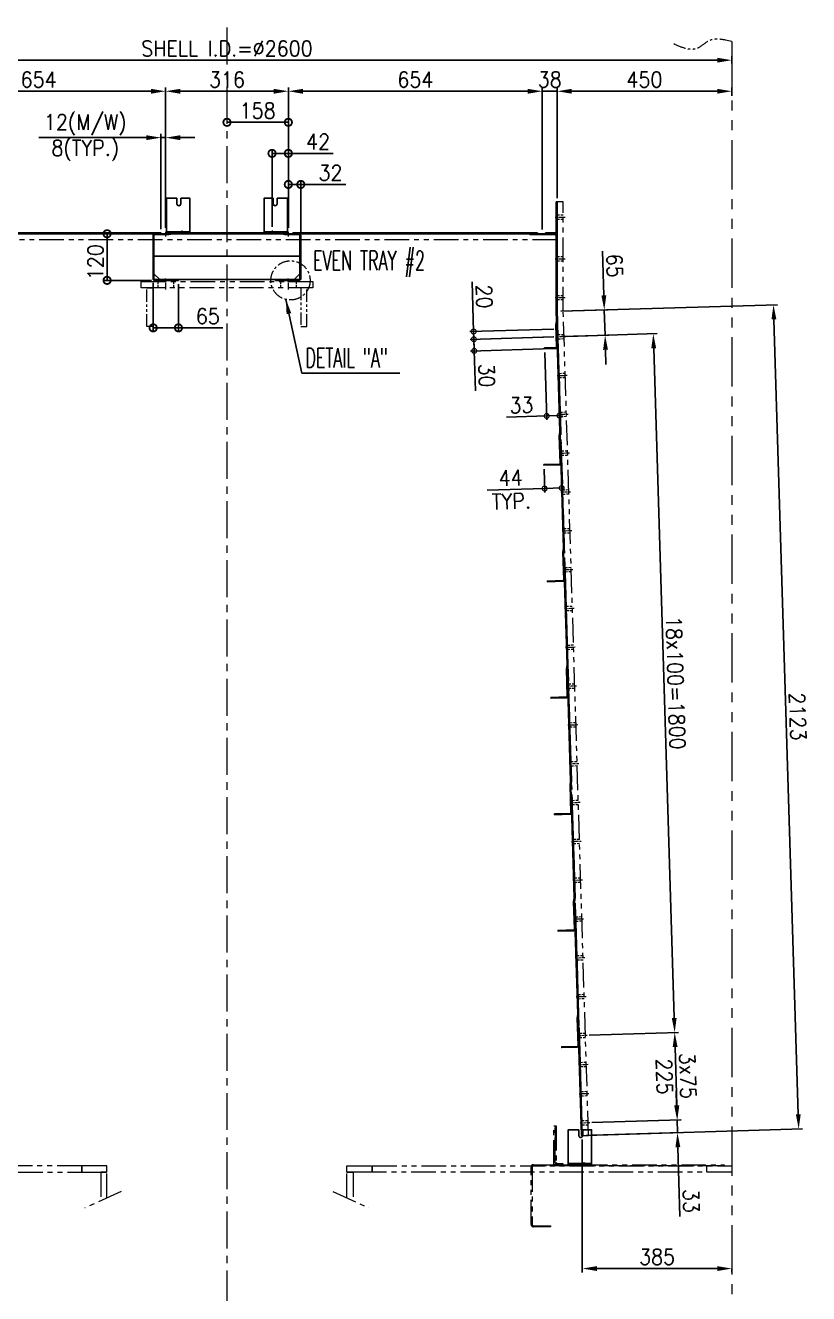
# Model space of a CAD drawing. Header units: inches. Extents: x -15980 to 45789, y -23276 to 2417.
# Drawn here: x 15327 to 17344, y -19755 to -16489 of the extents above; entities that cross this region are included whole.
import ezdxf
from ezdxf.enums import TextEntityAlignment as Align

# ---------------------------------------------------------------- set-up
doc = ezdxf.new("R2010")
doc.units = ezdxf.units.IN
doc.header["$MEASUREMENT"] = 0
for name, pattern in [('CENTER', [50.8, 31.75, -6.35, 6.35, -6.35]), ('CENTERX2', [101.6, 63.5, -12.7, 12.7, -12.7]), ('HIDDEN', [9.525, 6.35, -3.175]), ('HIDDENX2', [19.05, 12.7, -6.35]), ('PHANTOMX2', [127, 63.5, -12.7, 12.7, -12.7, 12.7, -12.7])]:
    doc.linetypes.add(name, pattern=pattern)
for name, color, linetype, lineweight in [('Center line', 181, 'CENTER', 5), ('CENTER LINES', 181, 'CENTERX2', 5), ('HATCH', 130, 'PHANTOMX2', 9), ('HIDDEN', 211, 'HIDDEN', 5), ('HIDDEN LINES', 211, 'HIDDENX2', 5), ('TEXT', 2, 'Continuous', 13)]:
    doc.layers.add(name, color=color, linetype=linetype, lineweight=lineweight)
doc.layers.add('dim', color=82, linetype='Continuous')
doc.styles.add('ROMANS', font='ROMANS.shx', dxfattribs={"width": 0.9, "bigfont": '@extfont2.shx'})
doc.dimstyles.new('1X25', dxfattribs={"dimscale": 25, "dimtxt": 1.6, "dimasz": 1.5, "dimexe": 0.4, "dimexo": 0.4, "dimgap": 0.4, "dimtad": 1, "dimdsep": 46, "dimtxsty": 'ROMANS', "dimcen": 0, "dimclrd": 256, "dimclre": 256, "dimclrt": 2, "dimadec": 0, "dimazin": 0, "dimtfac": 1, "dimtmove": 0, "dimatfit": 3, "dimfxl": 0.7, "dimlwd": -1, "dimlwe": -1, "dimarcsym": 1})

# ---------------------------------------------------------------- blocks, each defined once
blk = doc.blocks.new('*D613')
at = {"layer": 'Defpoints', "color": 0, "transparency": 16777216}
for p in [(14546.5, -16578.5), (17146.5, -16578.5), (17146.5, -16596.8)]:
    blk.add_point(p, dxfattribs=at)
at = {"layer": 'dim', "transparency": 16777216}
for p, q in [((14584, -16578.5), (17109, -16578.5)), ((17146.5, -16586.8), (17146.5, -16568.5))]:
    blk.add_line(p, q, dxfattribs=at)
for points in [[(14584, -16572.3), (14584, -16584.8), (14546.5, -16578.5)], [(17109, -16572.3), (17109, -16584.8), (17146.5, -16578.5)]]:
    blk.add_solid(points, dxfattribs=at)
at = {"layer": 'dim', "color": 2, "transparency": 16777216, "insert": (15846.5, -16548.5), "char_height": 40, "attachment_point": 5, "style": 'ROMANS'}
blk.add_mtext('SHELL I.D.=%%C2600', dxfattribs=at)
blk = doc.blocks.new('*D648')
at = {"layer": 'Defpoints', "color": 0, "transparency": 16777216}
for p in [(15688.5, -16658.5), (15034.5, -17024.5), (15688.5, -17020.5)]:
    blk.add_point(p, dxfattribs=at)
at = {"layer": 'dim', "transparency": 16777216}
for p, q in [((15034.5, -16824.6), (15034.5, -16648.5)), ((15688.5, -17010.5), (15688.5, -16648.5)), ((15072, -16658.5), (15651, -16658.5)), ((15034.5, -17014.5), (15034.5, -16918.3))]:
    blk.add_line(p, q, dxfattribs=at)
for points in [[(15072, -16652.3), (15072, -16664.8), (15034.5, -16658.5)], [(15651, -16652.3), (15651, -16664.8), (15688.5, -16658.5)]]:
    blk.add_solid(points, dxfattribs=at)
at = {"layer": 'dim', "color": 2, "transparency": 16777216, "insert": (15361.5, -16628.5), "char_height": 40, "attachment_point": 5, "style": 'ROMANS'}
blk.add_mtext('654', dxfattribs=at)
blk = doc.blocks.new('*D649')
at = {"layer": 'Defpoints', "color": 0, "transparency": 16777216}
for p in [(16004.5, -16658.5), (15688.5, -17020.5), (16004.5, -17020.5)]:
    blk.add_point(p, dxfattribs=at)
at = {"layer": 'dim', "transparency": 16777216}
for p, q in [((15688.5, -17010.5), (15688.5, -16648.5)), ((16004.5, -17010.5), (16004.5, -16648.5)), ((15726, -16658.5), (15967, -16658.5))]:
    blk.add_line(p, q, dxfattribs=at)
for points in [[(15726, -16652.3), (15726, -16664.8), (15688.5, -16658.5)], [(15967, -16652.3), (15967, -16664.8), (16004.5, -16658.5)]]:
    blk.add_solid(points, dxfattribs=at)
at = {"layer": 'dim', "color": 2, "transparency": 16777216, "insert": (15846.5, -16628.5), "char_height": 40, "attachment_point": 5, "style": 'ROMANS'}
blk.add_mtext('316', dxfattribs=at)
blk = doc.blocks.new('_DotSmall')
at = {"color": 0, "linetype": 'ByBlock', "const_width": 0.5}
blk.add_lwpolyline([(-0.0625, 0, 1), (0.0625, 0, 1)], format="xyb", close=True, dxfattribs=at)
blk = doc.blocks.new('*D650')
at = {"layer": 'Defpoints', "color": 0, "transparency": 16777216}
for p in [(16036.5, -16898.5), (16004.5, -17020.5), (16036.5, -17032.9)]:
    blk.add_point(p, dxfattribs=at)
at = {"layer": 'dim', "transparency": 16777216}
for p, q in [((16004.5, -17010.5), (16004.5, -16888.5)), ((16004.5, -16898.5), (16036.5, -16898.5)), ((16036.5, -17022.9), (16036.5, -16888.5)), ((16036.5, -16898.5), (16152.2, -16898.5))]:
    blk.add_line(p, q, dxfattribs=at)
at = {"layer": 'dim', "transparency": 16777216, "xscale": 37.5, "yscale": 37.5, "zscale": 37.5, "rotation": 180}
blk.add_blockref('_DotSmall', (16004.5, -16898.5), dxfattribs=at)
at = {"layer": 'dim', "transparency": 16777216, "xscale": 37.5, "yscale": 37.5, "zscale": 37.5}
blk.add_blockref('_DotSmall', (16036.5, -16898.5), dxfattribs=at)
at = {"layer": 'dim', "color": 2, "transparency": 16777216, "insert": (16113.1, -16868.5), "char_height": 40, "attachment_point": 5, "style": 'ROMANS'}
blk.add_mtext('32', dxfattribs=at)
blk = doc.blocks.new('*D651')
at = {"layer": 'Defpoints', "color": 0, "transparency": 16777216}
for p in [(16004.5, -16818.5), (15962.5, -17017.2), (16004.5, -17020.5)]:
    blk.add_point(p, dxfattribs=at)
at = {"layer": 'dim', "transparency": 16777216}
for p, q in [((15962.5, -17007.2), (15962.5, -16808.5)), ((16004.5, -17010.5), (16004.5, -16808.5)), ((15962.5, -16818.5), (16004.5, -16818.5)), ((16004.5, -16818.5), (16120.2, -16818.5))]:
    blk.add_line(p, q, dxfattribs=at)
at = {"layer": 'dim', "transparency": 16777216, "xscale": 37.5, "yscale": 37.5, "zscale": 37.5, "rotation": 180}
blk.add_blockref('_DotSmall', (15962.5, -16818.5), dxfattribs=at)
at = {"layer": 'dim', "transparency": 16777216, "xscale": 37.5, "yscale": 37.5, "zscale": 37.5}
blk.add_blockref('_DotSmall', (16004.5, -16818.5), dxfattribs=at)
at = {"layer": 'dim', "color": 2, "transparency": 16777216, "insert": (16081.1, -16788.5), "char_height": 40, "attachment_point": 5, "style": 'ROMANS'}
blk.add_mtext('42', dxfattribs=at)
blk = doc.blocks.new('*D615')
at = {"layer": 'Defpoints', "color": 0, "transparency": 16777216}
for p in [(15846.5, -16738.5), (15846.5, -16738.5), (16004.5, -17020.5)]:
    blk.add_point(p, dxfattribs=at)
at = {"layer": 'dim', "transparency": 16777216}
for p, q in [((16004.5, -16738.5), (15846.5, -16738.5)), ((16004.5, -17010.5), (16004.5, -16728.5))]:
    blk.add_line(p, q, dxfattribs=at)
at = {"layer": 'dim', "transparency": 16777216, "xscale": 37.5, "yscale": 37.5, "zscale": 37.5, "rotation": 180}
blk.add_blockref('_DotSmall', (15846.5, -16738.5), dxfattribs=at)
at = {"layer": 'dim', "transparency": 16777216, "xscale": 37.5, "yscale": 37.5, "zscale": 37.5}
blk.add_blockref('_DotSmall', (16004.5, -16738.5), dxfattribs=at)
at = {"layer": 'dim', "color": 2, "transparency": 16777216, "insert": (15925.5, -16708.5), "char_height": 40, "attachment_point": 5, "style": 'ROMANS'}
blk.add_mtext('158', dxfattribs=at)
blk = doc.blocks.new('*D616')
at = {"layer": 'Defpoints', "color": 0, "transparency": 16777216}
for p in [(17146.5, -16658.5), (17146.5, -16680.4), (16696.5, -16943.5)]:
    blk.add_point(p, dxfattribs=at)
at = {"layer": 'dim', "transparency": 16777216}
for p, q in [((16696.5, -16933.5), (16696.5, -16648.5)), ((17146.5, -16670.4), (17146.5, -16648.5)), ((16734, -16658.5), (17109, -16658.5))]:
    blk.add_line(p, q, dxfattribs=at)
for points in [[(16734, -16652.3), (16734, -16664.8), (16696.5, -16658.5)], [(17109, -16652.3), (17109, -16664.8), (17146.5, -16658.5)]]:
    blk.add_solid(points, dxfattribs=at)
at = {"layer": 'dim', "color": 2, "transparency": 16777216, "insert": (16921.5, -16628.5), "char_height": 40, "attachment_point": 5, "style": 'ROMANS'}
blk.add_mtext('450', dxfattribs=at)
blk = doc.blocks.new('*D652')
at = {"layer": 'Defpoints', "color": 0, "transparency": 16777216}
for p in [(16658.5, -16658.5), (16696.5, -16943.5), (16658.5, -17024.5)]:
    blk.add_point(p, dxfattribs=at)
at = {"layer": 'dim', "transparency": 16777216}
for p, q in [((16658.5, -17014.5), (16658.5, -16648.5)), ((16696.5, -16933.5), (16696.5, -16648.5)), ((16621, -16658.5), (16583.5, -16658.5)), ((16696.5, -16658.5), (16658.5, -16658.5)), ((16734, -16658.5), (16771.5, -16658.5))]:
    blk.add_line(p, q, dxfattribs=at)
for points in [[(16621, -16652.3), (16621, -16664.8), (16658.5, -16658.5)], [(16734, -16652.3), (16734, -16664.8), (16696.5, -16658.5)]]:
    blk.add_solid(points, dxfattribs=at)
at = {"layer": 'dim', "color": 2, "transparency": 16777216, "insert": (16677.5, -16628.5), "char_height": 40, "attachment_point": 5, "style": 'ROMANS'}
blk.add_mtext('38', dxfattribs=at)
blk = doc.blocks.new('*D653')
at = {"layer": 'Defpoints', "color": 0, "transparency": 16777216}
for p in [(16004.5, -16658.5), (16004.5, -17020.5), (16658.5, -17024.5)]:
    blk.add_point(p, dxfattribs=at)
at = {"layer": 'dim', "transparency": 16777216}
for p, q in [((16004.5, -17010.5), (16004.5, -16648.5)), ((16658.5, -17014.5), (16658.5, -16648.5)), ((16621, -16658.5), (16042, -16658.5))]:
    blk.add_line(p, q, dxfattribs=at)
for points in [[(16042, -16652.3), (16042, -16664.8), (16004.5, -16658.5)], [(16621, -16652.3), (16621, -16664.8), (16658.5, -16658.5)]]:
    blk.add_solid(points, dxfattribs=at)
at = {"layer": 'dim', "color": 2, "transparency": 16777216, "insert": (16331.5, -16628.5), "char_height": 40, "attachment_point": 5, "style": 'ROMANS'}
blk.add_mtext('654', dxfattribs=at)
blk = doc.blocks.new('*D654')
at = {"layer": 'Defpoints', "color": 0, "transparency": 16777216}
for p in [(15676.5, -16778), (15676.5, -17023.5), (15688.5, -17020.5)]:
    blk.add_point(p, dxfattribs=at)
at = {"layer": 'dim', "transparency": 16777216}
for p, q in [((15639, -16778), (15362, -16778)), ((15676.5, -17013.5), (15676.5, -16768)), ((15688.5, -16778), (15676.5, -16778)), ((15688.5, -17010.5), (15688.5, -16768)), ((15726, -16778), (15763.5, -16778))]:
    blk.add_line(p, q, dxfattribs=at)
for points in [[(15639, -16771.8), (15639, -16784.3), (15676.5, -16778)], [(15726, -16771.8), (15726, -16784.3), (15688.5, -16778)]]:
    blk.add_solid(points, dxfattribs=at)
at = {"layer": 'dim', "color": 2, "transparency": 16777216, "insert": (15481.7, -16778), "char_height": 40, "attachment_point": 5, "style": 'ROMANS'}
blk.add_mtext('12(M/W)\\P8(TYP.)', dxfattribs=at)
blk = doc.blocks.new('*D655')
at = {"layer": 'Defpoints', "color": 0, "transparency": 16777216}
for p in [(15660.5, -17025.5), (15537.8, -17145.5), (15662.3, -17145.5)]:
    blk.add_point(p, dxfattribs=at)
at = {"layer": 'dim', "transparency": 16777216}
for p, q in [((15650.5, -17025.5), (15527.8, -17025.5)), ((15537.8, -17025.5), (15537.8, -17145.5)), ((15652.3, -17145.5), (15527.8, -17145.5))]:
    blk.add_line(p, q, dxfattribs=at)
at = {"layer": 'dim', "transparency": 16777216, "xscale": 37.5, "yscale": 37.5, "zscale": 37.5}
for p, rotation in [((15537.8, -17025.5), 90), ((15537.8, -17145.5), 270)]:
    blk.add_blockref('_DotSmall', p, dxfattribs=dict(at, rotation=rotation))
at = {"layer": 'dim', "color": 2, "transparency": 16777216, "insert": (15507.8, -17098.6), "char_height": 40, "attachment_point": 5, "rotation": 90, "style": 'ROMANS'}
blk.add_mtext('120', dxfattribs=at)
blk = doc.blocks.new('*D656')
at = {"layer": 'Defpoints', "color": 0, "transparency": 16777216}
for p in [(15656.5, -17141.5), (15721.5, -17145.5), (15721.5, -17267.8)]:
    blk.add_point(p, dxfattribs=at)
at = {"layer": 'dim', "transparency": 16777216}
for p, q in [((15656.5, -17151.5), (15656.5, -17277.8)), ((15721.5, -17155.5), (15721.5, -17277.8)), ((15656.5, -17267.8), (15721.5, -17267.8)), ((15721.5, -17267.8), (15835.5, -17267.8))]:
    blk.add_line(p, q, dxfattribs=at)
at = {"layer": 'dim', "transparency": 16777216, "xscale": 37.5, "yscale": 37.5, "zscale": 37.5, "rotation": 180}
blk.add_blockref('_DotSmall', (15656.5, -17267.8), dxfattribs=at)
at = {"layer": 'dim', "transparency": 16777216, "xscale": 37.5, "yscale": 37.5, "zscale": 37.5}
blk.add_blockref('_DotSmall', (15721.5, -17267.8), dxfattribs=at)
at = {"layer": 'dim', "color": 2, "transparency": 16777216, "insert": (15797.2, -17237.8), "char_height": 40, "attachment_point": 5, "style": 'ROMANS'}
blk.add_mtext('65', dxfattribs=at)
blk = doc.blocks.new('*D618')
at = {"layer": 'Defpoints', "color": 0, "transparency": 16777216}
for p in [(16761.5, -19347.5), (17146.5, -19681.2), (17146.5, -19690)]:
    blk.add_point(p, dxfattribs=at)
at = {"layer": 'dim', "transparency": 16777216}
for p, q in [((16761.5, -19357.5), (16761.5, -19700)), ((16799, -19690), (17109, -19690)), ((17146.5, -19691.2), (17146.5, -19700))]:
    blk.add_line(p, q, dxfattribs=at)
for points in [[(16799, -19683.7), (16799, -19696.2), (16761.5, -19690)], [(17109, -19683.7), (17109, -19696.2), (17146.5, -19690)]]:
    blk.add_solid(points, dxfattribs=at)
at = {"layer": 'dim', "color": 2, "transparency": 16777216, "insert": (16954, -19660), "char_height": 40, "attachment_point": 5, "style": 'ROMANS'}
blk.add_mtext('385', dxfattribs=at)
blk = doc.blocks.new('A$C3dc24f04')
blk.add_lwpolyline([(0, 16), (442, 16), (442, 0), (0, 0)], close=True)
at = {"layer": 'Center line', "ltscale": 0.2}
for p, q in [((63, 20.7), (63, -4.7)), ((379, 20.7), (379, -4.7))]:
    blk.add_line(p, q, dxfattribs=at)
at = {"layer": 'HIDDEN'}
for p, q in [((43, 16), (43, 0)), ((83, 16), (83, 0)), ((359, 16), (359, 0)), ((399, 16), (399, 0))]:
    blk.add_line(p, q, dxfattribs=at)
blk = doc.blocks.new('A$C0bbb0cd6')
at = {"ltscale": 0.5}
blk.add_lwpolyline([(0, 100), (16, 100), (16, 0), (0, 0)], close=True, dxfattribs=at)
blk = doc.blocks.new('A$Cb9de45e2')
for name, p in [('A$C3dc24f04', (0, 100)), ('A$C0bbb0cd6', (15, 0))]:
    blk.add_blockref(name, p)
at = {"xscale": -1}
blk.add_blockref('A$C0bbb0cd6', (427, 0), dxfattribs=at)
blk = doc.blocks.new('A$C21016532')
blk.add_lwpolyline([(850.9, 210.1), (850.9, -71.9), (785.9, -2193.9), (769.9, -2193.4), (834.9, -71.7), (834.9, 210.1)], close=True)
at = {"layer": 'Center line', "ltscale": 0.2}
for p, q in [((830.2, 170.1), (855.5, 170.1)), ((830.2, 63.1), (855.5, 63.1)), ((830.2, -36.9), (855.5, -36.9)), ((853.4, -137), (828.4, -136.3)), ((850.3, -237), (825.3, -236.2)), ((847.3, -336.9), (822.3, -336.2)), ((844.2, -436.9), (819.2, -436.1)), ((841.1, -536.8), (816.2, -536.1)), ((838.1, -636.8), (813.1, -636)), ((835, -736.7), (810, -736)), ((832, -836.7), (807, -835.9)), ((828.9, -936.6), (803.9, -935.9)), ((825.8, -1036.6), (800.8, -1035.8)), ((822.8, -1136.6), (797.8, -1135.8)), ((819.7, -1236.5), (794.7, -1235.7)), ((816.6, -1336.5), (791.7, -1335.7)), ((813.6, -1436.4), (788.6, -1435.6)), ((810.5, -1536.4), (785.5, -1535.6)), ((807.5, -1636.3), (782.5, -1635.6)), ((804.4, -1736.3), (779.4, -1735.5)), ((801.3, -1836.2), (776.4, -1835.5)), ((798.3, -1936.2), (773.3, -1935.4)), ((796, -2011.1), (771, -2010.4)), ((793.7, -2086.1), (768.7, -2085.3)), ((791.4, -2161.1), (766.4, -2160.3))]:
    blk.add_line(p, q, dxfattribs=at)
at = {"layer": 'HIDDEN'}
for p, q in [((834.9, 175.6), (850.9, 175.6)), ((834.9, 164.6), (850.9, 164.6)), ((834.9, 68.6), (850.9, 68.6)), ((834.9, 57.6), (850.9, 57.6)), ((834.9, -31.4), (850.9, -31.4)), ((834.9, -42.4), (850.9, -42.4)), ((848.7, -142.4), (832.7, -141.9)), ((849.1, -131.4), (833.1, -130.9)), ((845.7, -242.3), (829.7, -241.8)), ((846, -231.3), (830, -230.8)), ((842.6, -342.3), (826.6, -341.8)), ((842.9, -331.3), (826.9, -330.8)), ((839.5, -442.2), (823.5, -441.7)), ((839.9, -431.2), (823.9, -430.8)), ((836.5, -542.2), (820.5, -541.7)), ((836.8, -531.2), (820.8, -530.7)), ((833.4, -642.1), (817.4, -641.7)), ((833.8, -631.2), (817.8, -630.7)), ((830.4, -742.1), (814.4, -741.6)), ((830.7, -731.1), (814.7, -730.6)), ((827.3, -842.1), (811.3, -841.6)), ((827.6, -831.1), (811.6, -830.6)), ((824.2, -942), (808.2, -941.5)), ((824.6, -931), (808.6, -930.5)), ((821.2, -1042), (805.2, -1041.5)), ((821.5, -1031), (805.5, -1030.5)), ((818.1, -1141.9), (802.1, -1141.4)), ((818.4, -1130.9), (802.5, -1130.4)), ((815.4, -1230.9), (799.4, -1230.4)), ((815, -1241.9), (799.1, -1241.4)), ((812.3, -1330.8), (796.3, -1330.3)), ((812, -1341.8), (796, -1341.3)), ((809.3, -1430.8), (793.3, -1430.3)), ((808.9, -1441.8), (792.9, -1441.3)), ((806.2, -1530.7), (790.2, -1530.2)), ((805.9, -1541.7), (789.9, -1541.2)), ((803.1, -1630.7), (787.1, -1630.2)), ((802.8, -1641.7), (786.8, -1641.2)), ((800.1, -1730.6), (784.1, -1730.1)), ((799.7, -1741.6), (783.7, -1741.1)), ((796.7, -1841.6), (780.7, -1841.1)), ((797, -1830.6), (781, -1830.1)), ((793.6, -1941.5), (777.6, -1941)), ((793.9, -1930.5), (778, -1930.1)), ((791.3, -2016.5), (775.3, -2016)), ((791.7, -2005.5), (775.7, -2005)), ((789.4, -2080.5), (773.4, -2080)), ((789, -2091.5), (773, -2091)), ((787.1, -2155.4), (771.1, -2154.9)), ((786.7, -2166.4), (770.7, -2165.9))]:
    blk.add_line(p, q, dxfattribs=at)
blk = doc.blocks.new('A$C0a15312b')
blk.add_lwpolyline([(84.5, 2322), (1784.5, 2322), (1784.5, 2306), (84.5, 2306)], close=True)
for name, p in [('A$C21016532', (-766.4, 2193.9)), ('A$Cb9de45e2', (713.5, 2083))]:
    blk.add_blockref(name, p)
at = {"xscale": -1}
blk.add_blockref('A$C21016532', (2635.4, 2193.9), dxfattribs=at)
blk = doc.blocks.new('A$Cd55c43bf')
blk.add_lwpolyline([(0, 60), (376, 60), (376, 15), (361, 0), (15, 0), (0, 15)], close=True)
blk = doc.blocks.new('A$C3cc5a8e3')
blk.add_lwpolyline([(380, 4), (380, 116, 0.414214), (376, 120), (340, 120), (330, 122), (50, 122), (40, 120), (4, 120, 0.414214), (0, 116), (0, 4, 0.414214), (4, 0), (65, 0), (65, 2), (4, 2, -0.414214), (2, 4), (2, 116, -0.414214), (4, 118), (40.2, 118), (50.2, 120), (329.8, 120), (339.8, 118), (376, 118, -0.414214), (378, 116), (378, 4, -0.414214), (376, 2), (315, 2), (315, 0), (376, 0, 0.414214)], format="xyb", close=True)
at = {"layer": 'Center line', "ltscale": 0.1}
for p, q in [((32, -2.5), (32, 4.5)), ((348, -2.5), (348, 4.5))]:
    blk.add_line(p, q, dxfattribs=at)
at = {"layer": 'CENTER LINES', "ltscale": 0.2}
for p, q in [((32, 125), (32, 113)), ((348, 125), (348, 113))]:
    blk.add_line(p, q, dxfattribs=at)
at = {"layer": 'HIDDEN', "ltscale": 0.2}
for p, q in [((25, 0), (25, 2)), ((39, 0), (39, 2)), ((341, 0), (341, 2)), ((355, 0), (355, 2))]:
    blk.add_line(p, q, dxfattribs=at)
at = {"layer": 'HIDDEN LINES', "ltscale": 0.2}
for p, q in [((26.5, 120), (26.5, 118)), ((37.5, 120), (37.5, 118)), ((342.5, 120), (342.5, 118)), ((353.5, 120), (353.5, 118))]:
    blk.add_line(p, q, dxfattribs=at)
blk.add_blockref('A$Cd55c43bf', (2, 2))
blk = doc.blocks.new('A$C291c0052')
for p, q in [((3, 82), (1, 82)), ((31, 0), (31, 2))]:
    blk.add_line(p, q)
for points in [[(1, 82), (1, 4, 0.414214), (5, 0), (31, 0)], [(3, 82), (3, 4, 0.414214), (5, 2), (31, 2)]]:
    blk.add_lwpolyline(points, format="xyb")
at = {"layer": 'CENTER LINES'}
blk.add_line((0, 42), (4, 42), dxfattribs=at)
at = {"layer": 'HIDDEN LINES'}
for p, q in [((1, 54.5), (3, 54.5)), ((1, 29.5), (3, 29.5))]:
    blk.add_line(p, q, dxfattribs=at)
blk = doc.blocks.new('A$Ce9d28f7a')
blk.add_lwpolyline([(3, 2), (633, 2), (633, 0), (3, 0)], close=True)
blk = doc.blocks.new('A$C00d2ec4b')
blk.add_line((94, 89.2), (94, -104.8))
blk.add_lwpolyline([(94, -104.8), (93.3, -129), (95, -139), (93.2, -195.8, 0.414214), (97.1, -200), (126.1, -200.8), (126.2, -198.8), (97.2, -198, -0.414214), (95.2, -195.9), (97, -138.9), (95.3, -128.8), (96, -104.8), (96, 89.2, -0.414214), (100, 93.2), (164, 93.2), (164, 95.2), (100, 95.2, 0.414214), (94, 89.2)], format="xyb")
at = {"layer": 'CENTER LINES', "ltscale": 0.1}
blk.add_line((132, 92.2), (132, 96.2), dxfattribs=at)
at = {"layer": 'CENTER LINES'}
for p, q in [((93, 30.2), (97, 30.2)), ((93, -69.8), (97, -69.8)), ((93, -169.8), (97, -169.9))]:
    blk.add_line(p, q, dxfattribs=at)
at = {"layer": 'HIDDEN LINES', "ltscale": 0.1}
for p, q in [((126, 93.2), (126, 95.2)), ((138, 93.2), (138, 95.2))]:
    blk.add_line(p, q, dxfattribs=at)
at = {"layer": 'HIDDEN LINES'}
for p, q in [((94, 42.7), (96, 42.7)), ((94, 17.7), (96, 17.7)), ((94, -57.3), (96, -57.3)), ((94, -82.3), (96, -82.3)), ((94.4, -157.4), (96.4, -157.4)), ((93.7, -182.3), (95.7, -182.4))]:
    blk.add_line(p, q, dxfattribs=at)
blk = doc.blocks.new('A$C1975d420')
blk.add_lwpolyline([(10.6, 350.8), (8.6, 350.9), (0.5, 85.5), (2.2, 75.4), (0, 5, 0.414214), (3.9, 0.9), (43.9, -0.3), (43.9, 1.7), (3.9, 2.9, -0.414214), (2, 4.9), (4.2, 75.6), (2.5, 85.6), (10.6, 350.8)], format="xyb")
at = {"layer": 'CENTER LINES'}
for p, q in [((7, 330.9), (11, 330.8)), ((3.9, 231), (7.9, 230.9)), ((0.9, 131), (4.9, 130.9)), ((-0.2, 31), (3.8, 30.9))]:
    blk.add_line(p, q, dxfattribs=at)
at = {"layer": 'HIDDEN LINES'}
for p, q in [((8.4, 343.4), (10.4, 343.3)), ((7.6, 318.4), (9.6, 318.4)), ((5.3, 243.5), (7.3, 243.4)), ((4.5, 218.5), (6.5, 218.4)), ((2.2, 143.5), (4.2, 143.4)), ((1.5, 118.5), (3.5, 118.5)), ((1.2, 43.5), (3.2, 43.4)), ((0.4, 18.5), (2.4, 18.4))]:
    blk.add_line(p, q, dxfattribs=at)
blk = doc.blocks.new('A$Ce105bf71')
blk.add_lwpolyline([(0, 0.1), (2, 0), (10.5, 277.9), (8.5, 277.9), (0, 0.1)])
at = {"layer": 'CENTER LINES'}
for p, q in [((6.9, 258), (10.9, 257.8)), ((4.6, 183), (8.6, 182.9)), ((2.3, 108), (6.3, 107.9)), ((0, 33.1), (4, 33))]:
    blk.add_line(p, q, dxfattribs=at)
at = {"layer": 'HIDDEN LINES'}
for p, q in [((8.3, 270.4), (10.3, 270.4)), ((7.5, 245.4), (9.5, 245.4)), ((5.2, 170.5), (7.2, 170.4)), ((6, 195.5), (8, 195.4)), ((3.7, 120.5), (5.7, 120.4)), ((2.9, 95.5), (4.9, 95.5)), ((1.4, 45.5), (3.4, 45.5)), ((0.6, 20.6), (2.6, 20.5))]:
    blk.add_line(p, q, dxfattribs=at)
blk = doc.blocks.new('A$Ca2adf0ab')
for p, q in [((23, 93.3), (23, 78.3)), ((33, 78.3), (33, 93.3)), ((60, 6.3), (0, 6.3))]:
    blk.add_line(p, q)
blk.add_lwpolyline([(23, 93.3), (0, 93.3), (0, 3.3), (60, 3.3), (60, 93.3), (33, 93.3)])
blk.add_arc((28, 78.3), 5, 180, 0)
at = {"layer": 'Center line', "ltscale": 0.05}
blk.add_line((20, 9.6), (20, 0), dxfattribs=at)
at = {"layer": 'HIDDEN'}
for p, q in [((7.5, 6.3), (7.5, 3.3)), ((32.5, 3.3), (32.5, 6.3))]:
    blk.add_line(p, q, dxfattribs=at)
blk = doc.blocks.new('A$C44612d6a')
for name, p in [('A$C291c0052', (83.5, 2322.1)), ('A$Ca2adf0ab', (1030.5, 2320.8)), ('A$C00d2ec4b', (-9.5, 2226.9)), ('A$Ce9d28f7a', (131.5, 2322.1)), ('A$C3cc5a8e3', (744.5, 2202.1)), ('A$C1975d420', (74.5, 1726.2)), ('A$C1975d420', (65.3, 1426.3)), ('A$C1975d420', (56.1, 1126.5)), ('A$C1975d420', (47, 826.6)), ('A$C1975d420', (37.8, 526.7)), ('A$C1975d420', (28.6, 226.9)), ('A$Ce105bf71', (19.5, 0))]:
    blk.add_blockref(name, p)
at = {"xscale": -1}
for name, p in [('A$Ca2adf0ab', (838.5, 2320.8)), ('A$C291c0052', (1785.5, 2322.1)), ('A$Ce9d28f7a', (1737.5, 2322.1)), ('A$C00d2ec4b', (1878.5, 2226.9)), ('A$C1975d420', (1794.5, 1726.2)), ('A$C1975d420', (1803.6, 1426.3)), ('A$C1975d420', (1812.8, 1126.5)), ('A$C1975d420', (1822, 826.6)), ('A$C1975d420', (1831.2, 526.7)), ('A$C1975d420', (1840.4, 226.9)), ('A$Ce105bf71', (1849.5, 0))]:
    blk.add_blockref(name, p, dxfattribs=at)
at = {"layer": 'HATCH', "ltscale": 2}
blk.add_blockref('A$C0a15312b', (0, 0.1), dxfattribs=at)
blk = doc.blocks.new('A$Cbf4255ed')
blk.add_lwpolyline([(0, 3), (100, 3), (100, 0), (0, 0)], close=True)
blk = doc.blocks.new('A$C4129a3e4')
blk.add_lwpolyline([(20, 0), (6, 0, -0.414214), (0, 6), (0, 100), (3, 100), (3, 6, 0.414214), (6, 3), (20, 3)], format="xyb", close=True)
blk = doc.blocks.new('A$C36258b5b')
for p, q in [((511, 160), (20, 160)), ((20, 160), (20, 157)), ((20, 157), (511, 157)), ((65, 157), (65, 141)), ((514, 154), (514, 6)), ((517, 6), (517, 154)), ((2083, 6), (2083, 154)), ((2086, 154), (2086, 6)), ((2089, 160), (2580, 160)), ((2580, 157), (2089, 157)), ((2535, 157), (2535, 141)), ((2580, 160), (2580, 157)), ((1027.3, 90.6), (934.3, 48.6)), ((1572.7, 90.6), (1665.7, 48.6)), ((511, 3), (467, 3)), ((467, 3), (467, 0)), ((467, 0), (511, 0)), ((2089, 3), (2133, 3)), ((2133, 0), (2089, 0)), ((2133, 3), (2133, 0))]:
    blk.add_line(p, q)
for points in [[(926, 157), (0, 157), (0, 141), (926, 141)], [(991, 157), (926, 157), (926, 141), (991, 141)], [(1609, 157), (1674, 157), (1674, 141), (1609, 141)], [(1674, 157), (2600, 157), (2600, 141), (1674, 141)]]:
    blk.add_lwpolyline(points, close=True)
for points in [[(991, 74.2), (991, 141), (975, 141), (975, 67)], [(1609, 74.2), (1609, 141), (1625, 141), (1625, 67)]]:
    blk.add_lwpolyline(points)
for centre, radius, start, end in [((511, 154), 6, 0, 90), ((511, 154), 3, 0, 90), ((2089, 154), 6, 90, 180), ((2089, 154), 3, 90, 180), ((511, 6), 3, 270, 0), ((511, 6), 6, 270, 0), ((2089, 6), 6, 180, 270), ((2089, 6), 3, 180, 270)]:
    blk.add_arc(centre, radius, start, end)
at = {"xscale": -1}
blk.add_blockref('A$C4129a3e4', (455, 160), dxfattribs=at)
at = {"xscale": -1, "rotation": 90}
blk.add_blockref('A$Cbf4255ed', (458, 260), dxfattribs=at)
at = {"rotation": 270}
blk.add_blockref('A$Cbf4255ed', (2142, 260), dxfattribs=at)
blk.add_blockref('A$C4129a3e4', (2145, 160))
blk = doc.blocks.new('*D715')
at = {"layer": 'Defpoints', "color": 0, "transparency": 16777216}
for p in [(16482.3, -17297.1), (16696.4, -17290.6), (16697.4, -17320.5)]:
    blk.add_point(p, dxfattribs=at)
at = {"layer": 'dim', "transparency": 16777216}
for p, q in [((16686.4, -17290.9), (16472.3, -17297.4)), ((16482.3, -17297.1), (16483.2, -17327.1)), ((16687.4, -17320.8), (16473.2, -17327.4)), ((16483.2, -17327.1), (16486.4, -17430.3))]:
    blk.add_line(p, q, dxfattribs=at)
at = {"layer": 'dim', "transparency": 16777216, "xscale": 25, "yscale": 25, "zscale": 25}
for p, rotation in [((16482.3, -17297.1), 91.75450585866913), ((16483.2, -17327.1), 271.7545058586691)]:
    blk.add_blockref('_DotSmall', p, dxfattribs=dict(at, rotation=rotation))
at = {"layer": 'dim', "color": 2, "transparency": 16777216, "insert": (16515.2, -17390.3), "char_height": 40, "attachment_point": 5, "rotation": 271.7545, "style": 'ROMANS'}
blk.add_mtext('30', dxfattribs=at)
blk = doc.blocks.new('*D716')
at = {"layer": 'Defpoints', "color": 0, "transparency": 16777216}
for p in [(16697.8, -17270.5), (16481.7, -17277.1), (16698.4, -17290.5)]:
    blk.add_point(p, dxfattribs=at)
at = {"layer": 'dim', "transparency": 16777216}
for p, q in [((16481.7, -17277.1), (16477.8, -17148.9)), ((16687.8, -17270.8), (16471.7, -17277.4)), ((16688.4, -17290.8), (16472.3, -17297.4)), ((16482.3, -17297.1), (16481.7, -17277.1)), ((16482.3, -17297.1), (16483.1, -17322.1))]:
    blk.add_line(p, q, dxfattribs=at)
at = {"layer": 'dim', "transparency": 16777216, "xscale": 25, "yscale": 25, "zscale": 25}
for p, rotation in [((16481.7, -17277.1), 271.7545059025969), ((16482.3, -17297.1), 91.75450590259686)]:
    blk.add_blockref('_DotSmall', p, dxfattribs=dict(at, rotation=rotation))
at = {"layer": 'dim', "color": 2, "transparency": 16777216, "insert": (16508.9, -17187.1), "char_height": 40, "attachment_point": 5, "rotation": 271.7545, "style": 'ROMANS'}
blk.add_mtext('20', dxfattribs=at)
blk = doc.blocks.new('*D717')
at = {"layer": 'Defpoints', "color": 0, "transparency": 16777216}
for p in [(16664.4, -17321.5), (16697.4, -17320.5), (16669.7, -17494.6)]:
    blk.add_point(p, dxfattribs=at)
at = {"layer": 'dim', "transparency": 16777216}
for p, q in [((16664.7, -17331.5), (16670, -17504.6)), ((16697.7, -17330.5), (16703, -17503.6)), ((16669.7, -17494.6), (16566.4, -17497.8)), ((16702.7, -17493.6), (16669.7, -17494.6))]:
    blk.add_line(p, q, dxfattribs=at)
at = {"layer": 'dim', "transparency": 16777216, "xscale": 25, "yscale": 25, "zscale": 25}
for p, rotation in [((16669.7, -17494.6), 181.7545059026938), ((16702.7, -17493.6), 1.754505902693877)]:
    blk.add_blockref('_DotSmall', p, dxfattribs=dict(at, rotation=rotation))
at = {"layer": 'dim', "color": 2, "transparency": 16777216, "insert": (16604.6, -17466.6), "char_height": 40, "attachment_point": 5, "rotation": 1.7545, "style": 'ROMANS'}
blk.add_mtext('33', dxfattribs=at)
blk = doc.blocks.new('*D718')
at = {"layer": 'Defpoints', "color": 0, "transparency": 16777216}
for p in [(16696.5, -17225.5), (16698.4, -17290.5), (16820.1, -17286.8)]:
    blk.add_point(p, dxfattribs=at)
at = {"layer": 'dim', "transparency": 16777216}
for p, q in [((16816.9, -17184.3), (16813.4, -17070.3)), ((16706.4, -17225.2), (16828.1, -17221.5)), ((16820.1, -17286.8), (16818.1, -17221.8)), ((16708.4, -17290.2), (16830.1, -17286.5)), ((16821.2, -17324.2), (16822.4, -17361.7))]:
    blk.add_line(p, q, dxfattribs=at)
for points in [[(16823.2, -17184.1), (16810.7, -17184.5), (16818.1, -17221.8)], [(16827.5, -17324.1), (16815, -17324.4), (16820.1, -17286.8)]]:
    blk.add_solid(points, dxfattribs=at)
at = {"layer": 'dim', "color": 2, "transparency": 16777216, "insert": (16844.6, -17107.7), "char_height": 40, "attachment_point": 5, "rotation": 271.7545, "style": 'ROMANS'}
blk.add_mtext('65', dxfattribs=at)
blk = doc.blocks.new('*D719')
at = {"layer": 'Defpoints', "color": 0, "transparency": 16777216}
for p in [(16696.5, -17225.5), (17318.7, -19330.5), (16761.5, -19347.5)]:
    blk.add_point(p, dxfattribs=at)
at = {"layer": 'dim', "transparency": 16777216}
for p, q in [((16706.4, -17225.2), (17263.7, -17208.2)), ((17254.8, -17245.9), (17317.5, -19293)), ((16771.4, -19347.2), (17328.7, -19330.2))]:
    blk.add_line(p, q, dxfattribs=at)
for points in [[(17261.1, -17245.8), (17248.6, -17246.1), (17253.7, -17208.5)], [(17323.8, -19292.8), (17311.3, -19293.2), (17318.7, -19330.5)]]:
    blk.add_solid(points, dxfattribs=at)
at = {"layer": 'dim', "color": 2, "transparency": 16777216, "insert": (17316.2, -18268.5), "char_height": 40, "attachment_point": 5, "rotation": 271.7545, "style": 'ROMANS'}
blk.add_mtext('2123', dxfattribs=at)
blk = doc.blocks.new('*D720')
at = {"layer": 'Defpoints', "color": 0, "transparency": 16777216}
for p in [(16714.4, -17290), (16769.5, -19089.2), (16999.3, -19082.1)]:
    blk.add_point(p, dxfattribs=at)
at = {"layer": 'dim', "transparency": 16777216}
for p, q in [((16724.4, -17289.7), (16954.2, -17282.7)), ((16945.4, -17320.4), (16998.2, -19044.6)), ((16779.5, -19088.9), (17009.3, -19081.8))]:
    blk.add_line(p, q, dxfattribs=at)
for points in [[(16951.6, -17320.3), (16939.1, -17320.6), (16944.2, -17283)], [(17004.4, -19044.4), (16991.9, -19044.8), (16999.3, -19082.1)]]:
    blk.add_solid(points, dxfattribs=at)
at = {"layer": 'dim', "color": 2, "transparency": 16777216, "insert": (17001.8, -18181.6), "char_height": 40, "attachment_point": 5, "rotation": 271.7545, "style": 'ROMANS'}
blk.add_mtext('18x100=1800', dxfattribs=at)
blk = doc.blocks.new('*D721')
at = {"layer": 'Defpoints', "color": 0, "transparency": 16777216}
for p in [(16769.5, -19089.2), (16776.4, -19314.1), (17006.2, -19307)]:
    blk.add_point(p, dxfattribs=at)
at = {"layer": 'dim', "transparency": 16777216}
for p, q in [((16779.5, -19088.9), (17009.3, -19081.8)), ((17000.5, -19119.6), (17005.1, -19269.5)), ((16786.4, -19313.7), (17016.2, -19306.7))]:
    blk.add_line(p, q, dxfattribs=at)
for points in [[(17006.7, -19119.4), (16994.2, -19119.8), (16999.3, -19082.1)], [(17011.3, -19269.3), (16998.8, -19269.7), (17006.2, -19307)]]:
    blk.add_solid(points, dxfattribs=at)
at = {"layer": 'dim', "color": 2, "transparency": 16777216, "char_height": 40, "attachment_point": 5, "rotation": 271.7545, "style": 'ROMANS'}
for s, insert in [('225', (16972.8, -19195.5)), ('3x75', (17032.8, -19193.6))]:
    blk.add_mtext(s, dxfattribs=dict(at, insert=insert))
blk = doc.blocks.new('*D722')
at = {"layer": 'Defpoints', "color": 0, "transparency": 16777216}
for p in [(16776.4, -19314.1), (16777.4, -19347), (17006.4, -19340)]:
    blk.add_point(p, dxfattribs=at)
at = {"layer": 'dim', "transparency": 16777216}
for p, q in [((17004.2, -19269.6), (17003.1, -19232.1)), ((16786.4, -19313.7), (17015.3, -19306.7)), ((17005.4, -19307), (17006.4, -19340)), ((16787.4, -19346.7), (17016.4, -19339.7)), ((17007.5, -19377.5), (17013, -19555.8))]:
    blk.add_line(p, q, dxfattribs=at)
for points in [[(17010.5, -19269.4), (16998, -19269.7), (17005.4, -19307)], [(17013.8, -19377.3), (17001.3, -19377.7), (17006.4, -19340)]]:
    blk.add_solid(points, dxfattribs=at)
at = {"layer": 'dim', "color": 2, "transparency": 16777216, "insert": (17041.8, -19515.8), "char_height": 40, "attachment_point": 5, "rotation": 271.7545, "style": 'ROMANS'}
blk.add_mtext('33', dxfattribs=at)
blk = doc.blocks.new('*D723')
at = {"layer": 'Defpoints', "color": 0, "transparency": 16777216}
for p in [(16662.6, -17621.7), (16706.5, -17620.4), (16664.4, -17681.5)]:
    blk.add_point(p, dxfattribs=at)
at = {"layer": 'dim', "transparency": 16777216}
for p, q in [((16662.9, -17631.7), (16664.7, -17691.5)), ((16706.9, -17630.4), (16708.7, -17690.1)), ((16664.4, -17681.5), (16516.6, -17686)), ((16708.4, -17680.1), (16664.4, -17681.5))]:
    blk.add_line(p, q, dxfattribs=at)
at = {"layer": 'dim', "transparency": 16777216, "xscale": 25, "yscale": 25, "zscale": 25}
for p, rotation in [((16664.4, -17681.5), 181.7545059027939), ((16708.4, -17680.1), 1.754505902793957)]:
    blk.add_blockref('_DotSmall', p, dxfattribs=dict(at, rotation=rotation))
at = {"layer": 'dim', "color": 2, "transparency": 16777216, "char_height": 40, "attachment_point": 5, "rotation": 1.7545, "style": 'ROMANS'}
for s, insert in [('44', (16577.1, -17654.1)), ('TYP.', (16578.9, -17714.1))]:
    blk.add_mtext(s, dxfattribs=dict(at, insert=insert))

msp = doc.modelspace()

# ---------------------------------------------------------------- linework, layer by layer
msp.add_line((16664.375, -17321.55), (16697.36, -17320.539))
at = {"layer": 'Center line', "ltscale": 3}
msp.add_line((15846.451, -16494.734), (15846.451, -19823.219), dxfattribs=at)
at = {"layer": 'Center line'}
msp.add_circle((16010.035, -17145.528), 50.464, dxfattribs=at)
at = {"layer": 'HATCH', "ltscale": 2}
msp.add_line((17146.451, -16530.078), (17146.451, -19789.834), dxfattribs=at)
at = {"layer": 'HATCH', "ltscale": 0.5}
msp.add_spline([(17146.451, -16530.078), (17085.017, -16529.899), (17058.465, -16547.589), (16995.212, -16535.837)], degree=3, dxfattribs=at)

# ---------------------------------------------------------------- block references
msp.add_blockref('A$C44612d6a', (14911.97, -19347.589))
at = {"xscale": -1}
msp.add_blockref('A$Ca2adf0ab', (16785.451, -19425.838), dxfattribs=at)
at = {"layer": 'HATCH', "ltscale": 2}
msp.add_blockref('A$C36258b5b', (14546.451, -19582.528), dxfattribs=at)

# ---------------------------------------------------------------- texts
at = {"layer": 'TEXT', "ltscale": 0.5, "style": 'ROMANS', "width": 0.6}
for s, p in [('EVEN TRAY #2', (16068.369, -17094.449, 0)), ('DETAIL "A"', (16048.575, -17344.869, 0))]:
    msp.add_text(s, height=50, dxfattribs=at).set_placement(p, align=Align.MIDDLE_LEFT)

# ---------------------------------------------------------------- dimensions: what is measured, and where the dimension line sits
at = {"layer": 'dim'}
for base, p1, p2, text, picture, middle in [((17146.451, -16578.519), (14546.451, -16578.519), (17146.451, -16596.766), 'SHELL I.D.=%%C<>', '*D613', (15846.451, -16578.519)), ((15676.451, -16778.042), (15688.451, -17020.527), (15676.451, -17023.528), '<>(M/W)\\X8(TYP.)', '*D654', (15481.736, -16778.042))]:
    dim = msp.add_linear_dim(base=base, p1=p1, p2=p2, text=text, dimstyle='1X25', override={"dimtmove": 0}, dxfattribs=at)
    dim.commit()
    dim.dimension.update_dxf_attribs({"geometry": picture, "text_midpoint": middle, "dimtype": 160})
for base, p1, p2, override, picture, middle in [((15688.451, -16658.519), (15034.451, -17024.528), (15688.451, -17020.527), {"dimtmove": 0}, '*D648', (15361.451, -16658.519)), ((16004.451, -16658.519), (15688.451, -17020.527), (16004.451, -17020.527), {"dimtmove": 0}, '*D649', (15846.451, -16658.519)), ((15846.451, -16738.519), (16004.451, -17020.527), (15846.451, -16738.519), {"dimblk1": 'DotSmall', "dimblk2": 'DotSmall', "dimsah": 1, "dimtmove": 0}, '*D615', (15925.451, -16738.519)), ((16004.451, -16818.519), (15962.451, -17017.217), (16004.451, -17020.527), {"dimblk1": 'DotSmall', "dimblk2": 'DotSmall', "dimsah": 1}, '*D651', (16081.093, -16818.519)), ((16036.451, -16898.519), (16004.451, -17020.527), (16036.451, -17032.942), {"dimblk1": 'DotSmall', "dimblk2": 'DotSmall', "dimsah": 1}, '*D650', (16113.093, -16898.519)), ((15721.451, -17267.79), (15656.451, -17141.528), (15721.451, -17145.528), {"dimblk1": 'DotSmall', "dimblk2": 'DotSmall', "dimsah": 1}, '*D656', (15797.236, -17267.79))]:
    dim = msp.add_linear_dim(base=base, p1=p1, p2=p2, dimstyle='1X25', override=override, dxfattribs=at)
    dim.commit()
    dim.dimension.update_dxf_attribs({"geometry": picture, "text_midpoint": middle, "dimtype": 160})
for base, p1, p2, angle, override, picture, middle, dimtype in [((16004.451, -16658.519), (16658.451, -17024.528), (16004.451, -17020.527), 180, {"dimtmove": 0}, '*D653', (16331.451, -16658.519), 160), ((16658.451, -16658.519), (16696.451, -16943.528), (16658.451, -17024.528), 180, {"dimtmove": 0}, '*D652', (16677.451, -16658.519), 160), ((17146.451, -16658.519), (16696.451, -16943.528), (17146.451, -16680.39), 180, {"dimtmove": 0}, '*D616', (16921.451, -16658.519), 160), ((15537.765, -17145.528), (15660.451, -17025.528), (15662.275, -17145.528), 90, {"dimblk1": 'DotSmall', "dimblk2": 'DotSmall', "dimsah": 1}, '*D655', (15537.765, -17098.559), 160), ((16481.692, -17277.122), (16698.44, -17290.492), (16697.828, -17270.502), 91.754506, {"dimasz": 1, "dimblk1": 'DotSmall', "dimblk2": 'DotSmall', "dimsah": 1}, '*D716', (16478.962, -17188.021), 161), ((16482.304, -17297.113), (16697.36, -17320.539), (16696.441, -17290.554), 91.754506, {"dimasz": 1, "dimblk1": 'DotSmall', "dimblk2": 'DotSmall', "dimsah": 1}, '*D715', (16485.186, -17391.212), 161)]:
    dim = msp.add_linear_dim(base=base, p1=p1, p2=p2, angle=angle, dimstyle='1X25', override=override, dxfattribs=at)
    dim.commit()
    dim.dimension.update_dxf_attribs({"geometry": picture, "text_midpoint": middle, "dimtype": dimtype})
for base, p1, p2, picture, middle in [((16820.0751, -17286.7665), (16696.4505, -17225.5275), (16698.4405, -17290.4923), '*D718', (16814.6166, -17108.5691)), ((17006.362, -19340.026), (16776.433, -19314.053), (16777.443, -19347.038), '*D722', (17011.774, -19516.703))]:
    dim = msp.add_linear_dim(base=base, p1=p1, p2=p2, angle=271.754506, dimstyle='1X25', dxfattribs=at)
    dim.commit()
    dim.dimension.update_dxf_attribs({"geometry": picture, "text_midpoint": middle, "dimtype": 161})
dim = msp.add_aligned_dim(p1=(16696.451, -17225.528), p2=(16761.451, -19347.528), distance=557.478, dimstyle='1X25', dxfattribs=at)
dim.commit()
dim.dimension.update_dxf_attribs({"geometry": '*D719', "text_midpoint": (17316.153, -18268.541)})
for p1, p2, text, picture, middle in [((16714.433, -17290.002), (16769.544, -19089.159), '18x100=<>', '*D720', (17001.755, -18181.623)), ((16769.544, -19089.159), (16776.433, -19314.053), '3x75\\X<>', '*D721', (17002.769, -19194.567))]:
    dim = msp.add_aligned_dim(p1=p1, p2=p2, distance=229.888, text=text, dimstyle='1X25', dxfattribs=at)
    dim.commit()
    dim.dimension.update_dxf_attribs({"geometry": picture, "text_midpoint": middle})
dim = msp.add_aligned_dim(p1=(16697.36, -17320.539), p2=(16664.375, -17321.55), distance=173.168, dimstyle='1X25', override={"dimasz": 1, "dimblk1": 'DotSmall', "dimblk2": 'DotSmall', "dimsah": 1}, dxfattribs=at)
dim.commit()
dim.dimension.update_dxf_attribs({"geometry": '*D717', "text_midpoint": (16604.646, -17466.614)})
dim = msp.add_aligned_dim(p1=(16706.545, -17620.399), p2=(16662.566, -17621.746), distance=59.77, text='<>\\XTYP.', dimstyle='1X25', override={"dimasz": 1, "dimblk1": 'DotSmall', "dimblk2": 'DotSmall', "dimsah": 1}, dxfattribs=at)
dim.commit()
dim.dimension.update_dxf_attribs({"geometry": '*D723', "text_midpoint": (16578.008, -17684.134)})
dim = msp.add_linear_dim(base=(17146.451, -19689.996), p1=(16761.451, -19347.528), p2=(17146.451, -19681.16), angle=180, dimstyle='1X25', dxfattribs=at)
dim.commit()
dim.dimension.update_dxf_attribs({"geometry": '*D618', "text_midpoint": (16953.951, -19659.996)})

# ---------------------------------------------------------------- leaders
msp.add_leader([(15998.121, -17194.565), (16038.95, -17384.053), (16291.344, -17384.053)], dimstyle='1X25', dxfattribs=at)

doc.saveas('drawing.dxf')
